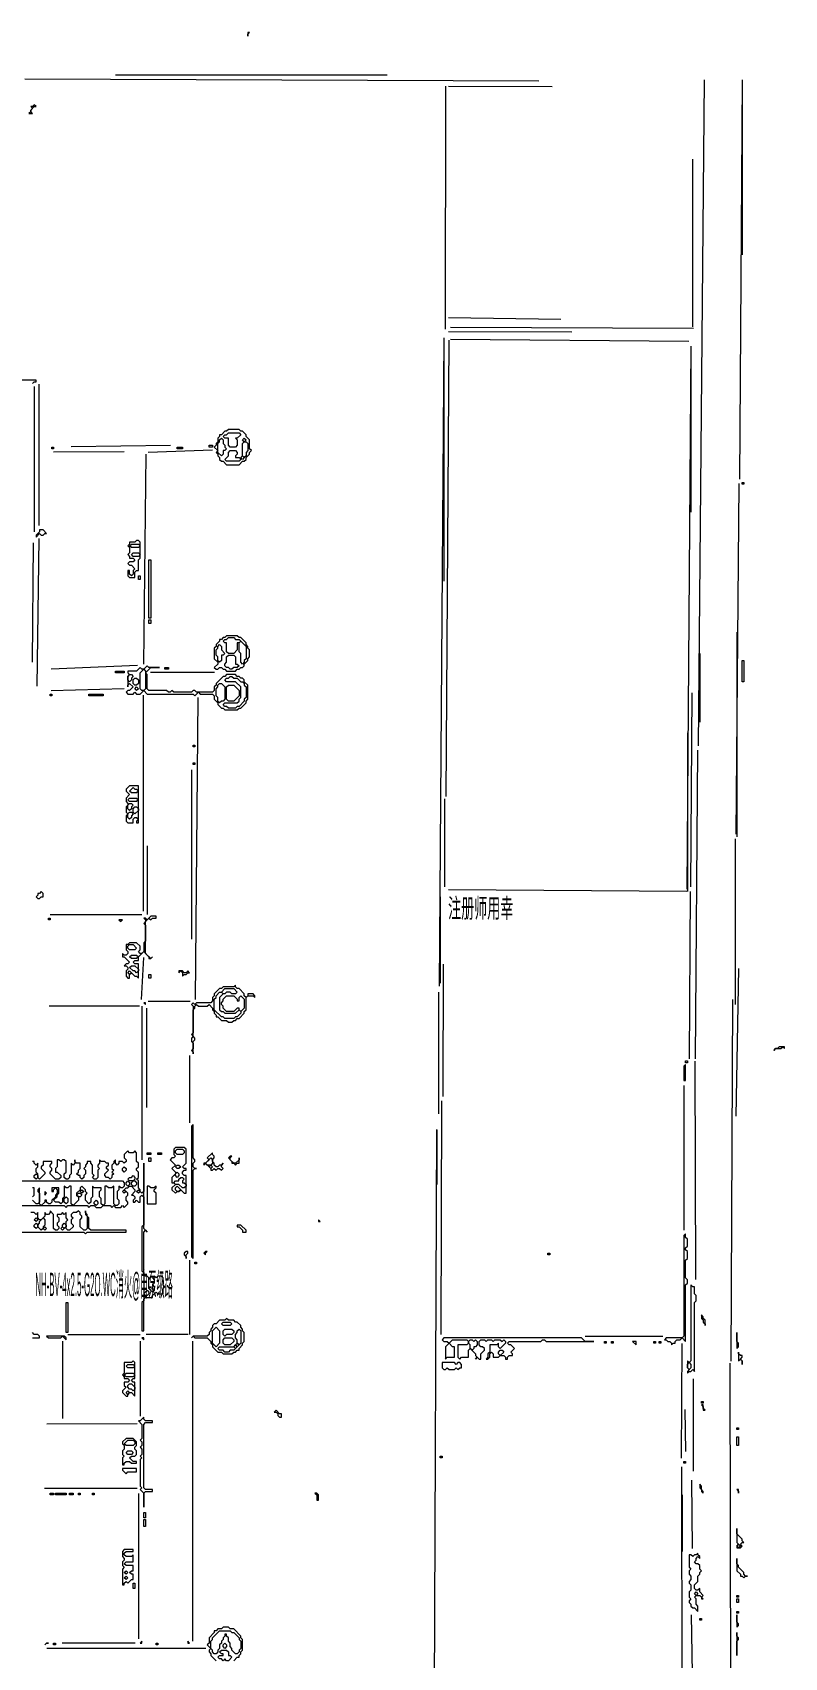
# Model space of a CAD drawing. Extents: x 10 to 1971, y 10 to 1392.
# Drawn here: x 1545 to 1971, y 471 to 1392 of the extents above; entities that cross this region are included whole.
import ezdxf

# ---------------------------------------------------------------- set-up
doc = ezdxf.new("R2010")
doc.units = 0
for name, color, linetype, lineweight in [('OCR_TEXT', 6, 'Continuous', 0), ('TEXT_FALLBACK_OUTLINE', 2, 'Continuous', 0), ('TRACE_CURVE', 6, 'Continuous', 0), ('TRACE_STRAIGHT', 5, 'Continuous', 0), ('TRACE_TEXT_SYMBOL', 6, 'Continuous', 0)]:
    doc.layers.add(name, color=color, linetype=linetype, lineweight=lineweight)
doc.styles.add('wqy-unicode', font='wqy-unicode.lff')

msp = doc.modelspace()

# ---------------------------------------------------------------- linework, layer by layer
at = {"layer": 'TEXT_FALLBACK_OUTLINE', "color": 2}
for points in [[(1604, 1104), (1603, 1103), (1600, 1103), (1600, 1102), (1599, 1101), (1600, 1100), (1600, 1097), (1599, 1096), (1600, 1095), (1600, 1094), (1602, 1094), (1603, 1093), (1602, 1092), (1600, 1092), (1599, 1091), (1600, 1090), (1601, 1090), (1603, 1088), (1602, 1087), (1602, 1085), (1601, 1084), (1600, 1085), (1600, 1087), (1599, 1087), (1599, 1084), (1600, 1083), (1603, 1083), (1603, 1086), (1604, 1087), (1605, 1087), (1605, 1093), (1606, 1094), (1606, 1103), (1605, 1104)], [(1600, 1101), (1601, 1102), (1605, 1102), (1606, 1101), (1605, 1100), (1601, 1100)], [(1601, 1096), (1602, 1097), (1605, 1097), (1606, 1096), (1605, 1095), (1602, 1095)], [(1611, 1093), (1612, 1093), (1612, 1060), (1611, 1060)], [(1605, 1084), (1606, 1084), (1606, 1082), (1605, 1082)], [(1600, 965), (1598, 963), (1598, 962), (1600, 960), (1598, 958), (1598, 956), (1599, 955), (1599, 954), (1598, 953), (1598, 950), (1599, 949), (1598, 948), (1598, 945), (1599, 944), (1602, 944), (1602, 946), (1603, 947), (1604, 947), (1605, 946), (1604, 945), (1604, 944), (1605, 944), (1605, 965)], [(1602, 964), (1603, 963), (1604, 963), (1605, 962), (1604, 961), (1601, 961), (1600, 962)], [(1599, 957), (1600, 958), (1604, 958), (1605, 957), (1604, 956), (1600, 956)], [(1599, 954), (1600, 955), (1601, 955), (1602, 954), (1601, 953), (1601, 952), (1600, 951), (1599, 952)], [(1599, 949), (1600, 950), (1601, 950), (1602, 949), (1601, 948), (1601, 947), (1600, 946), (1599, 947)], [(1602, 952), (1603, 953), (1604, 953), (1605, 952), (1605, 951), (1603, 949), (1602, 950)], [(1612, 891), (1610, 889), (1609, 890), (1608, 890), (1609, 889), (1609, 888), (1608, 887), (1609, 886), (1609, 877), (1608, 876), (1608, 871), (1607, 870), (1606, 870), (1605, 871), (1606, 872), (1606, 874), (1604, 876), (1600, 876), (1599, 875), (1598, 875), (1598, 872), (1599, 871), (1599, 870), (1598, 869), (1597, 869), (1596, 870), (1596, 868), (1597, 868), (1600, 865), (1599, 864), (1598, 864), (1597, 863), (1598, 863), (1599, 862), (1599, 861), (1598, 860), (1598, 857), (1599, 856), (1600, 856), (1600, 858), (1601, 859), (1603, 857), (1604, 857), (1605, 856), (1605, 864), (1603, 864), (1602, 865), (1603, 866), (1605, 866), (1605, 868), (1608, 871), (1611, 868), (1611, 867), (1612, 867), (1613, 868), (1612, 867), (1609, 870), (1609, 888), (1611, 890), (1612, 889), (1613, 890), (1615, 890), (1615, 891)], [(1599, 874), (1600, 875), (1602, 875), (1604, 873), (1603, 872), (1600, 872), (1599, 873)], [(1600, 868), (1601, 869), (1604, 869), (1605, 868), (1604, 867), (1601, 867)], [(1599, 859), (1600, 860), (1601, 859), (1600, 858)], [(1600, 862), (1601, 863), (1603, 863), (1605, 861), (1605, 860), (1604, 859), (1603, 860), (1602, 860)], [(1610, 757), (1612, 757), (1612, 756), (1610, 756)], [(1616, 757), (1618, 757), (1618, 756), (1616, 756)], [(1611, 754), (1612, 754), (1612, 752), (1611, 752)], [(1610, 738), (1610, 728), (1615, 728), (1615, 734), (1614, 735), (1614, 736), (1615, 737), (1615, 738), (1614, 737), (1612, 737), (1611, 738)], [(1552, 735), (1552, 733), (1553, 734)], [(1602, 639), (1601, 638), (1597, 638), (1597, 632), (1596, 631), (1597, 630), (1597, 629), (1599, 629), (1600, 628), (1599, 627), (1597, 627), (1597, 625), (1598, 624), (1596, 622), (1596, 621), (1598, 619), (1599, 619), (1599, 620), (1600, 621), (1601, 621), (1603, 619), (1603, 627), (1602, 627), (1601, 628), (1602, 629), (1603, 629), (1603, 638)], [(1598, 636), (1599, 637), (1602, 637), (1603, 636), (1602, 635), (1599, 635)], [(1777, 638), (1777, 635), (1778, 634), (1779, 634), (1780, 635), (1781, 634), (1784, 634), (1785, 635), (1786, 634), (1787, 635), (1788, 635), (1788, 637), (1787, 638), (1786, 638), (1785, 637), (1784, 638)], [(1597, 631), (1598, 632), (1602, 632), (1603, 631), (1602, 630), (1598, 630)], [(1598, 621), (1599, 622), (1600, 621), (1599, 620)], [(1599, 625), (1600, 626), (1601, 626), (1603, 624), (1603, 623), (1602, 622), (1601, 623), (1600, 623), (1599, 624)], [(1598, 595), (1596, 593), (1596, 592), (1597, 591), (1597, 589), (1596, 588), (1596, 586), (1597, 585), (1596, 584), (1596, 580), (1597, 580), (1597, 581), (1598, 582), (1600, 582), (1601, 581), (1604, 581), (1604, 582), (1602, 582), (1600, 584), (1601, 585), (1603, 585), (1604, 586), (1604, 588), (1603, 589), (1603, 590), (1604, 591), (1604, 593), (1602, 595)], [(1599, 594), (1602, 594), (1603, 593), (1603, 592), (1602, 591), (1598, 591), (1597, 592)], [(1598, 587), (1599, 588), (1601, 588), (1602, 587), (1601, 586), (1599, 586)], [(1596, 578), (1596, 577), (1598, 575), (1599, 576), (1604, 576), (1604, 578)], [(1597, 532), (1596, 531), (1596, 528), (1597, 527), (1597, 526), (1596, 525), (1596, 523), (1597, 522), (1596, 521), (1596, 512), (1597, 512), (1597, 513), (1598, 514), (1599, 513), (1601, 515), (1602, 515), (1602, 518), (1601, 518), (1600, 519), (1601, 520), (1602, 520), (1602, 523), (1598, 523), (1597, 524), (1598, 525), (1602, 525), (1602, 529), (1601, 528), (1598, 528), (1597, 529), (1597, 530), (1598, 531), (1602, 531), (1602, 532)], [(1597, 519), (1598, 520), (1599, 519), (1598, 518)], [(1597, 516), (1598, 517), (1599, 516), (1598, 515)], [(1602, 513), (1603, 513), (1603, 510), (1602, 510)]]:
    msp.add_lwpolyline(points, close=True, dxfattribs=at)
at = {"layer": 'TRACE_CURVE', "color": 6}
for points in [[(1545, 1193), (1546, 1194), (1547, 1194), (1547, 1195), (1484, 1195)], [(1620, 681), (1619, 682), (1619, 686), (1618, 687), (1616, 687), (1615, 686), (1614, 687), (1613, 686), (1614, 685), (1614, 683), (1613, 682), (1614, 681), (1614, 679), (1613, 678), (1611, 680), (1611, 686), (1610, 687), (1609, 687), (1608, 688), (1608, 712), (1609, 713), (1610, 712), (1608, 714), (1608, 751), (1608, 735), (1607, 734), (1606, 735), (1606, 736), (1605, 737), (1605, 741), (1604, 742), (1605, 743), (1605, 746), (1604, 747), (1604, 748), (1605, 749), (1605, 751), (1604, 752), (1604, 757), (1603, 758), (1602, 757), (1600, 757), (1599, 758), (1597, 756), (1597, 754), (1598, 753), (1598, 752), (1597, 751), (1596, 752), (1594, 752), (1594, 751), (1593, 750), (1592, 751), (1592, 753), (1591, 752), (1591, 751), (1590, 750), (1590, 748), (1591, 747), (1590, 746), (1591, 745), (1590, 744), (1590, 743), (1589, 742)], [(1561, 752), (1560, 753), (1559, 753), (1559, 749), (1558, 748), (1558, 746), (1559, 746), (1561, 744), (1561, 743), (1560, 742), (1558, 742), (1555, 745), (1555, 746), (1556, 747), (1556, 748), (1555, 749), (1555, 750), (1556, 751), (1556, 752), (1551, 752), (1551, 750), (1550, 749), (1550, 748), (1552, 746), (1552, 745), (1549, 742), (1548, 743), (1548, 745), (1547, 746), (1547, 748), (1548, 749), (1548, 751), (1547, 750), (1546, 751), (1546, 752), (1545, 752)], [(1589, 742), (1588, 743), (1587, 743), (1586, 744), (1586, 745), (1588, 747), (1587, 748), (1587, 749), (1588, 750), (1588, 751), (1587, 751), (1586, 752), (1584, 752), (1583, 753), (1583, 751), (1582, 750), (1582, 749), (1583, 748), (1582, 747), (1582, 743), (1581, 742), (1580, 742), (1579, 743), (1580, 744), (1579, 745), (1579, 750), (1578, 751), (1578, 752), (1576, 752), (1576, 751), (1575, 750), (1575, 749), (1574, 748), (1575, 747), (1575, 745), (1574, 744), (1574, 743), (1573, 742), (1572, 743), (1572, 744), (1571, 744), (1570, 745), (1571, 746), (1571, 747), (1572, 748), (1572, 751), (1570, 751), (1569, 752), (1569, 753), (1569, 751), (1568, 750), (1567, 751), (1567, 745), (1566, 744), (1566, 743), (1565, 742), (1564, 742), (1563, 743), (1563, 745), (1564, 746), (1564, 752), (1563, 753), (1562, 753), (1561, 752)], [(1457, 727), (1563, 727), (1564, 726), (1565, 727), (1576, 727), (1577, 726), (1578, 727), (1580, 727), (1581, 726), (1584, 726), (1585, 727), (1589, 727), (1590, 726), (1591, 727), (1592, 726), (1595, 726), (1596, 727), (1597, 726), (1599, 728), (1599, 729), (1598, 730), (1598, 732), (1599, 733), (1599, 734), (1597, 736), (1598, 737), (1599, 737), (1600, 738), (1601, 738), (1603, 736), (1603, 735), (1601, 733), (1602, 733), (1603, 732), (1603, 731), (1602, 730), (1602, 729), (1603, 729), (1604, 730), (1605, 729), (1606, 729), (1606, 732), (1607, 733), (1608, 732), (1608, 716), (1607, 715), (1607, 690), (1608, 689), (1608, 673), (1607, 672), (1607, 656), (1608, 656), (1608, 674), (1609, 675), (1613, 675), (1613, 676), (1615, 678), (1616, 677), (1619, 677), (1619, 680), (1620, 681)], [(1525, 741), (1596, 741), (1597, 740), (1597, 738), (1596, 737), (1595, 737), (1594, 738), (1594, 736), (1593, 735), (1593, 731), (1594, 730), (1594, 728), (1593, 727), (1592, 727), (1591, 728), (1591, 738), (1590, 737), (1588, 737), (1587, 738), (1586, 738), (1586, 728), (1585, 727), (1584, 728), (1584, 731), (1583, 732), (1583, 735), (1584, 736)], [(1545, 732), (1546, 733), (1546, 737), (1545, 737)], [(1584, 736), (1584, 737), (1580, 737), (1579, 738), (1579, 732), (1578, 731), (1578, 729), (1577, 728), (1575, 730), (1575, 733), (1576, 734), (1575, 735), (1575, 736), (1573, 738), (1572, 737), (1572, 736), (1570, 734), (1570, 733), (1571, 732), (1571, 730), (1568, 727), (1567, 728), (1567, 738), (1566, 738), (1565, 737), (1564, 737), (1563, 738), (1563, 732), (1562, 731), (1562, 729), (1561, 728), (1560, 729), (1558, 729), (1557, 730), (1559, 732), (1559, 733), (1560, 734), (1560, 737), (1556, 737), (1556, 735), (1557, 735), (1557, 736), (1558, 737), (1559, 736), (1559, 734), (1558, 733), (1558, 732), (1556, 730), (1556, 729), (1555, 728), (1554, 728), (1553, 729), (1553, 730), (1552, 730), (1552, 729), (1550, 727), (1549, 728), (1549, 737), (1548, 736), (1548, 735), (1549, 734), (1549, 729), (1548, 728), (1547, 728)], [(1547, 728), (1545, 730)], [(1519, 712), (1574, 712), (1575, 711), (1576, 712), (1598, 712), (1598, 713), (1578, 713), (1577, 714), (1577, 720), (1576, 721), (1576, 722), (1575, 723), (1575, 724)], [(1575, 724), (1575, 722), (1576, 721), (1576, 714), (1575, 713), (1574, 713), (1572, 715), (1572, 719), (1573, 720), (1573, 721), (1572, 722), (1572, 723), (1571, 724), (1570, 723), (1568, 723), (1567, 722), (1567, 721), (1568, 720), (1567, 719), (1567, 717), (1568, 716), (1568, 715), (1566, 713), (1565, 713), (1564, 714), (1564, 718), (1565, 719), (1564, 720), (1564, 723), (1563, 722), (1562, 723), (1561, 722), (1559, 722), (1559, 721), (1560, 720), (1560, 718), (1559, 717), (1559, 716), (1560, 715), (1560, 714), (1559, 713), (1558, 713), (1557, 714), (1557, 722), (1555, 724), (1555, 723), (1554, 722), (1553, 722), (1552, 723), (1552, 721), (1550, 719), (1549, 719), (1548, 720), (1548, 723), (1547, 722), (1546, 723), (1544, 723)], [(1545, 652), (1549, 652), (1549, 653), (1548, 654), (1546, 654), (1545, 655)]]:
    msp.add_lwpolyline(points, dxfattribs=at)
for points in [[(1636, 773), (1635, 772), (1635, 698), (1636, 697), (1636, 747), (1637, 748), (1638, 748), (1637, 748), (1636, 749), (1636, 751), (1637, 752), (1637, 753), (1636, 754)], [(1596, 748), (1597, 749), (1598, 748), (1598, 747), (1597, 746), (1596, 747)], [(1546, 744), (1547, 745), (1548, 744), (1548, 743), (1547, 742), (1546, 743)], [(1598, 740), (1599, 741), (1600, 740), (1600, 739), (1599, 738), (1598, 739)], [(1601, 743), (1602, 744), (1603, 743), (1603, 742), (1602, 741), (1600, 741), (1599, 742), (1600, 743)], [(1601, 740), (1602, 741), (1603, 741), (1604, 740), (1604, 739), (1603, 738), (1602, 738), (1601, 739)], [(1563, 731), (1564, 732), (1565, 731), (1565, 729), (1564, 728), (1563, 729)], [(1570, 733), (1571, 734), (1572, 734), (1573, 733), (1572, 732), (1571, 732)], [(1572, 735), (1573, 736), (1574, 735), (1573, 734)], [(1580, 729), (1581, 730), (1582, 729), (1582, 728), (1581, 727), (1580, 728)], [(1596, 735), (1597, 736), (1598, 735), (1597, 734)], [(1604, 735), (1605, 736), (1606, 735), (1605, 734)], [(1546, 719), (1547, 720), (1548, 719), (1547, 718)], [(1551, 720), (1552, 719), (1552, 716), (1551, 715), (1551, 714), (1550, 713), (1548, 715), (1548, 716), (1549, 717), (1549, 718)], [(1546, 716), (1547, 717), (1548, 716), (1548, 715), (1547, 714), (1546, 715)], [(1551, 714), (1552, 715), (1553, 714), (1552, 713)], [(1561, 714), (1562, 715), (1563, 714), (1562, 713)], [(1562, 716), (1563, 717), (1564, 716), (1564, 715), (1563, 714), (1562, 715)], [(1915, 711), (1914, 710), (1914, 653), (1913, 652), (1904, 652), (1903, 651), (1904, 651), (1905, 650), (1906, 650), (1907, 649), (1907, 648), (1908, 649), (1909, 649), (1909, 650), (1910, 651), (1912, 651), (1913, 652), (1915, 650), (1915, 682), (1916, 683), (1916, 685), (1915, 686), (1915, 696), (1916, 697), (1916, 701), (1915, 702), (1915, 703), (1916, 704), (1916, 708), (1915, 709)], [(1610, 679), (1611, 678), (1611, 677), (1610, 676), (1609, 676), (1608, 677)]]:
    msp.add_lwpolyline(points, close=True, dxfattribs=at)
at = {"layer": 'TRACE_STRAIGHT', "color": 5}
for p, q in [((1540.62, 1365.67), (1831.88, 1364.56)), ((1592, 1368), (1746, 1368)), ((1922.2, 987.63), (1925.63, 1365.16)), ((1945.71, 1138.87), (1947.23, 1365.12)), ((1947, 1365), (1947, 1266)), ((1778.9, 1223.87), (1779.14, 1361.63)), ((1780.62, 1361.62), (1839.37, 1361.35)), ((1919.04, 1225.13), (1919.04, 1320.13)), ((1780.63, 1230.45), (1844.4, 1229.5)), ((1775.61, 851.37), (1778.26, 1218.88)), ((1778, 1218), (1778, 1081)), ((1779.28, 958.87), (1781.01, 1217.62)), ((1780.62, 1222.52), (1850.62, 1222.39)), ((1781.87, 1224.91), (1919.38, 1224.34)), ((1781.87, 1218.19), (1916.88, 1216.99)), ((1915.8, 906.37), (1918.18, 1214.13)), ((1918, 1202), (1918, 1120)), ((1546.09, 1108.88), (1546.1, 1191.38)), ((1548.6, 1192.63), (1548.61, 1112.62)), ((1556.87, 1154.34), (1596.88, 1154.54)), ((1566.86, 1157.33), (1623.14, 1158.07)), ((1608, 1033.88), (1609.43, 1152.88)), ((1610.61, 1154.18), (1646.91, 1155.36)), ((1943.66, 937.62), (1945.34, 1136.38)), ((1545.05, 1035.13), (1545.54, 1102.63)), ((1547.66, 1021.38), (1548.85, 1105.13)), ((1944, 1052), (1944, 936)), ((1555.63, 1031.34), (1604.45, 1033.32)), ((1923, 1040), (1923, 1001)), ((1611.87, 1029.43), (1648.13, 1029.33)), ((1555.62, 1018.91), (1596.88, 1020.05)), ((1607.8, 893.87), (1607.95, 1016.38)), ((1637.38, 843.87), (1638.79, 1015.12)), ((1917.93, 907.63), (1918.62, 1017.63)), ((1916, 995), (1916, 905)), ((1920.54, 810.15), (1921.91, 985.14)), ((1635, 974), (1635, 878)), ((1778.57, 907.62), (1778.68, 957.63)), ((1610, 931), (1610, 892)), ((1943, 935), (1943, 841)), ((1780.62, 906.16), (1915.63, 905.31)), ((1917.14, 810.12), (1917.71, 905.13)), ((1776, 902), (1776, 853)), ((1555, 892), (1607, 892)), ((1606.8, 843.88), (1608.06, 867.69)), ((1777.57, 788.87), (1777.87, 863.88)), ((1943.65, 777.64), (1945.19, 861.41)), ((1775, 848), (1775, 779)), ((1554.37, 840.25), (1605.63, 840.32)), ((1607, 840), (1607, 753)), ((1609.7, 782.62), (1609.71, 838.88)), ((1610.62, 842.93), (1634.38, 842.94)), ((1940.86, 638.87), (1941.65, 843.88)), ((1634, 812), (1634, 774)), ((1920.27, 808.87), (1920.51, 685.12)), ((1914, 795), (1914, 713)), ((1776.61, 653.87), (1776.89, 786.38)), ((1772.5, 407.85), (1774.03, 770.13)), ((1774, 770), (1774, 739)), ((1634, 696), (1634, 654)), ((1609.38, 654.12), (1633.12, 654.12)), ((1562.05, 650.12), (1562.07, 606.37)), ((1565, 654), (1606, 654)), ((1606.2, 607.62), (1606.2, 650.12)), ((1635.88, 480.12), (1635.92, 650.12)), ((1858, 653), (1902, 653)), ((1912.72, 583.87), (1913.04, 648.88)), ((1940.12, 637.63), (1940.33, 452.62)), ((1919.47, 576.37), (1919.5, 628.87)), ((1914.46, 611.38), (1915.02, 587.61)), ((1553.12, 603.37), (1604.38, 603.4)), ((1912.6, 578.88), (1913.08, 401.37)), ((1918.35, 571.39), (1918.78, 532.63)), ((1551.87, 566.86), (1604.38, 566.83)), ((1605.2, 481.37), (1605.25, 563.88)), ((1913, 563), (1913, 531)), ((1918.22, 495.11), (1918.88, 447.58)), ((1561.87, 479.21), (1603.13, 479.15)), ((1553.12, 476.15), (1643.12, 476.11))]:
    msp.add_line(p, q, dxfattribs=at)
at = {"layer": 'TRACE_TEXT_SYMBOL', "color": 6}
for points in [[(1667, 1392), (1667, 1390), (1667, 1391), (1668, 1392)], [(1546, 1351), (1545, 1350), (1544, 1350), (1545, 1349), (1544, 1348), (1544, 1347), (1543, 1346), (1545, 1346), (1544, 1347), (1544, 1348), (1546, 1350), (1547, 1350)], [(1656, 1167), (1655, 1166), (1654, 1166), (1652, 1164), (1651, 1164), (1651, 1163), (1650, 1162), (1650, 1160), (1649, 1159), (1649, 1158), (1648, 1157), (1650, 1155), (1649, 1154), (1650, 1153), (1650, 1152), (1651, 1151), (1651, 1150), (1652, 1149), (1653, 1149), (1655, 1147), (1662, 1147), (1664, 1149), (1665, 1149), (1666, 1150), (1666, 1151), (1668, 1153), (1668, 1154), (1669, 1155), (1668, 1156), (1668, 1161), (1666, 1163), (1666, 1164), (1664, 1166), (1663, 1166), (1662, 1167)], [(1651, 1161), (1652, 1162), (1653, 1161), (1653, 1159), (1654, 1158), (1654, 1157), (1655, 1156), (1654, 1155), (1653, 1155), (1653, 1153), (1652, 1152), (1650, 1154), (1650, 1159), (1651, 1160)], [(1655, 1164), (1656, 1165), (1662, 1165), (1663, 1164), (1661, 1162), (1660, 1162), (1661, 1161), (1661, 1158), (1660, 1157), (1657, 1157), (1656, 1158), (1656, 1162), (1654, 1162), (1653, 1163), (1654, 1164)], [(1664, 1161), (1665, 1162), (1666, 1161), (1665, 1160)], [(1556, 1157), (1557, 1157), (1557, 1156), (1556, 1156)], [(1627, 1157), (1630, 1157), (1630, 1156), (1627, 1156)], [(1645, 1158), (1647, 1158), (1647, 1157), (1645, 1157)], [(1656, 1154), (1657, 1155), (1660, 1155), (1661, 1154), (1661, 1153), (1660, 1152), (1660, 1151), (1662, 1151), (1663, 1150), (1662, 1149), (1655, 1149), (1654, 1150), (1656, 1152)], [(1663, 1151), (1664, 1152), (1665, 1151), (1664, 1150)], [(1664, 1159), (1665, 1160), (1666, 1160), (1667, 1159), (1667, 1155), (1666, 1154), (1666, 1152), (1665, 1151), (1664, 1152)], [(1947, 1137), (1948, 1137), (1948, 1136), (1947, 1136)], [(1549, 1110), (1549, 1109), (1547, 1107), (1547, 1106), (1549, 1108), (1550, 1107), (1551, 1107), (1552, 1108), (1553, 1108), (1551, 1110)], [(1611, 1059), (1612, 1059), (1612, 1057), (1611, 1057)], [(1655, 1050), (1654, 1049), (1653, 1049), (1652, 1048), (1651, 1048), (1651, 1047), (1649, 1045), (1649, 1044), (1648, 1043), (1648, 1037), (1650, 1035), (1650, 1034), (1648, 1032), (1649, 1031), (1650, 1031), (1651, 1032), (1652, 1032), (1653, 1031), (1654, 1031), (1655, 1030), (1660, 1030), (1661, 1031), (1662, 1031), (1663, 1032), (1664, 1032), (1665, 1033), (1665, 1034), (1667, 1036), (1667, 1037), (1668, 1038), (1668, 1042), (1667, 1043), (1667, 1044), (1666, 1045), (1666, 1046), (1663, 1049), (1662, 1049), (1661, 1050)], [(1650, 1044), (1651, 1045), (1652, 1044), (1652, 1042), (1654, 1040), (1653, 1039), (1652, 1039), (1652, 1036), (1651, 1035), (1650, 1036), (1650, 1038), (1649, 1039), (1649, 1042), (1650, 1043)], [(1655, 1048), (1656, 1049), (1659, 1049), (1660, 1048), (1662, 1048), (1663, 1047), (1662, 1046), (1661, 1046), (1661, 1042), (1659, 1040), (1656, 1040), (1655, 1041), (1655, 1046), (1654, 1046), (1653, 1047), (1654, 1048)], [(1662, 1046), (1663, 1047), (1666, 1044), (1666, 1037), (1665, 1036), (1665, 1035), (1664, 1034), (1663, 1035), (1663, 1040), (1662, 1041)], [(1620, 1032), (1622, 1032), (1622, 1031), (1620, 1031)], [(1655, 1038), (1656, 1039), (1659, 1039), (1660, 1038), (1660, 1034), (1661, 1034), (1662, 1033), (1661, 1032), (1659, 1032), (1658, 1031), (1657, 1031), (1656, 1032), (1655, 1032), (1654, 1033), (1654, 1034), (1655, 1035)], [(1947, 1036), (1948, 1036), (1948, 1024), (1947, 1024)], [(1592, 1030), (1597, 1030), (1597, 1029), (1592, 1029)], [(1599, 1027), (1600, 1028), (1601, 1028), (1602, 1027), (1601, 1026), (1601, 1025), (1600, 1024), (1599, 1025)], [(1602, 1025), (1603, 1026), (1604, 1026), (1605, 1025), (1605, 1023), (1604, 1022), (1603, 1022), (1602, 1023)], [(1608, 1031), (1609, 1030), (1609, 1020), (1608, 1019), (1607, 1019), (1606, 1020), (1606, 1029)], [(1650, 1022), (1651, 1023), (1652, 1023), (1654, 1021), (1654, 1014), (1653, 1013), (1652, 1013), (1651, 1012), (1650, 1013), (1650, 1015), (1649, 1016), (1649, 1020), (1650, 1021)], [(1656, 1026), (1657, 1027), (1658, 1027), (1659, 1026), (1661, 1026), (1663, 1024), (1664, 1024), (1665, 1023), (1665, 1022), (1666, 1021), (1666, 1015), (1665, 1014), (1665, 1013), (1662, 1010), (1661, 1010), (1660, 1009), (1656, 1009), (1655, 1010), (1654, 1010), (1653, 1011), (1654, 1012), (1661, 1012), (1662, 1013), (1662, 1014), (1663, 1015), (1663, 1021), (1660, 1024), (1655, 1024), (1654, 1025), (1655, 1026)], [(1555, 1017), (1556, 1017), (1556, 1016), (1555, 1016)], [(1577, 1017), (1585, 1017), (1585, 1016), (1577, 1016)], [(1603, 1020), (1604, 1021), (1605, 1020), (1604, 1019)], [(1655, 1021), (1656, 1022), (1659, 1022), (1662, 1019), (1662, 1016), (1659, 1013), (1656, 1013), (1655, 1014)], [(1636, 988), (1637, 988), (1637, 987), (1636, 987)], [(1636, 978), (1637, 978), (1637, 977), (1636, 977)], [(1550, 905), (1549, 904), (1548, 904), (1548, 903), (1547, 902), (1548, 901), (1549, 901), (1550, 902), (1551, 902), (1551, 904)], [(1554, 890), (1555, 890), (1555, 889), (1554, 889)], [(1594, 889), (1595, 888), (1596, 889)], [(1611, 858), (1612, 858), (1612, 856), (1611, 856)], [(1628, 860), (1628, 859), (1629, 860), (1630, 859), (1630, 857), (1631, 858), (1632, 858), (1633, 859), (1634, 859), (1633, 860), (1632, 859), (1631, 859), (1630, 860)], [(1651, 848), (1652, 848), (1653, 847), (1651, 845), (1651, 838), (1652, 837), (1653, 837), (1654, 836), (1660, 836), (1662, 838), (1663, 837), (1663, 836), (1661, 834), (1660, 834), (1659, 833), (1654, 833), (1653, 834), (1652, 834), (1648, 838), (1648, 844), (1649, 845), (1649, 846)], [(1654, 850), (1659, 850), (1661, 848), (1660, 847), (1658, 847), (1657, 848), (1655, 848), (1654, 847), (1653, 847), (1652, 848)], [(1608, 842), (1609, 841), (1609, 842)], [(1655, 846), (1659, 846), (1661, 844), (1661, 843), (1662, 843), (1662, 845), (1663, 846), (1665, 844), (1665, 839), (1663, 837), (1662, 838), (1662, 839), (1661, 839), (1659, 837), (1655, 837), (1653, 839), (1653, 840), (1652, 841), (1652, 842), (1653, 843), (1653, 844)], [(1968, 817), (1967, 816), (1966, 816), (1965, 815), (1966, 816), (1969, 816), (1970, 817), (1971, 816), (1971, 817)], [(1915, 807), (1914, 806), (1914, 798), (1915, 798)], [(1915, 809), (1916, 809), (1916, 808), (1915, 808)], [(1626, 760), (1625, 759), (1625, 756), (1626, 755), (1625, 754), (1624, 754), (1623, 753), (1626, 750), (1624, 748), (1626, 746), (1626, 745), (1624, 743), (1624, 740), (1625, 740), (1626, 739), (1624, 737), (1624, 736), (1626, 734), (1627, 735), (1628, 735), (1629, 736), (1631, 734), (1632, 734), (1632, 744), (1631, 744), (1630, 745), (1630, 746), (1631, 747), (1632, 747), (1632, 748), (1631, 748), (1630, 749), (1632, 751), (1632, 759), (1631, 760)], [(1626, 758), (1627, 759), (1630, 759), (1631, 758), (1631, 757), (1630, 756), (1627, 756), (1626, 757)], [(1647, 757), (1644, 754), (1645, 753), (1643, 751), (1642, 751), (1642, 750), (1643, 751), (1646, 748), (1646, 747), (1647, 747), (1648, 748), (1649, 747), (1650, 748), (1651, 748), (1652, 747), (1653, 748), (1652, 749), (1652, 750), (1653, 751), (1652, 750), (1651, 750), (1650, 749), (1649, 749), (1648, 750), (1648, 751), (1647, 752), (1647, 753), (1648, 754), (1648, 755), (1647, 756)], [(1626, 749), (1627, 750), (1628, 750), (1629, 749), (1628, 748), (1627, 748)], [(1646, 754), (1647, 753), (1647, 751), (1646, 750), (1644, 750), (1643, 751)], [(1645, 749), (1646, 750), (1647, 749), (1646, 748)], [(1657, 755), (1656, 754), (1658, 752), (1658, 751), (1659, 751), (1660, 750), (1661, 751), (1662, 751), (1662, 754), (1662, 753), (1660, 751), (1659, 751), (1657, 753), (1657, 754), (1658, 755)], [(1628, 742), (1629, 743), (1630, 743), (1631, 742), (1630, 741), (1630, 740), (1631, 740), (1632, 739), (1632, 738), (1631, 737), (1630, 737), (1628, 739), (1626, 739), (1625, 740), (1626, 741), (1628, 741)], [(1626, 745), (1627, 746), (1628, 745), (1628, 744), (1627, 743), (1626, 744)], [(1626, 737), (1627, 738), (1629, 736), (1628, 735), (1627, 735), (1626, 736)], [(1707, 719), (1707, 718), (1708, 718)], [(1661, 716), (1661, 715), (1662, 715), (1664, 713), (1664, 712), (1666, 712), (1666, 713), (1663, 716)], [(1632, 701), (1631, 700), (1631, 699), (1632, 698), (1632, 697), (1632, 699), (1633, 700), (1633, 701)], [(1643, 701), (1642, 700), (1643, 699), (1643, 700), (1644, 701)], [(1637, 695), (1638, 695), (1638, 694), (1637, 694)], [(1837, 700), (1838, 700), (1838, 699), (1837, 699)], [(1918, 682), (1918, 639), (1917, 638), (1916, 639), (1916, 635), (1917, 634), (1916, 633), (1916, 632), (1917, 633), (1918, 633), (1919, 634), (1920, 633), (1920, 672), (1921, 673), (1921, 676), (1920, 677), (1920, 681), (1919, 681)], [(1564, 672), (1565, 672), (1565, 655), (1564, 655)], [(1924, 665), (1924, 663), (1925, 662), (1925, 661), (1926, 660), (1926, 659), (1926, 662), (1925, 663), (1925, 664)], [(1655, 663), (1654, 662), (1651, 662), (1649, 660), (1648, 660), (1647, 659), (1647, 658), (1646, 657), (1646, 656), (1645, 655), (1645, 654), (1644, 653), (1636, 653), (1635, 652), (1636, 653), (1637, 652), (1644, 652), (1646, 650), (1646, 649), (1647, 648), (1647, 647), (1650, 644), (1652, 644), (1653, 643), (1658, 643), (1659, 644), (1660, 644), (1661, 645), (1662, 645), (1662, 646), (1664, 648), (1664, 649), (1665, 650), (1665, 655), (1664, 656), (1664, 657), (1663, 658), (1663, 659), (1661, 661), (1660, 661), (1659, 662), (1656, 662)], [(1649, 658), (1651, 656), (1651, 649), (1649, 647), (1647, 649), (1647, 656)], [(1652, 660), (1653, 661), (1657, 661), (1658, 660), (1657, 659), (1653, 659)], [(1653, 656), (1654, 657), (1658, 657), (1659, 656), (1659, 655), (1658, 654), (1655, 654), (1654, 653), (1653, 654)], [(1661, 656), (1662, 657), (1663, 656), (1663, 649), (1662, 648), (1661, 649), (1661, 651), (1660, 652), (1660, 654), (1661, 655)], [(1944, 655), (1944, 646), (1945, 647), (1945, 649), (1944, 650)], [(1553, 653), (1554, 652), (1561, 652), (1562, 653), (1564, 651), (1564, 652), (1563, 653)], [(1607, 652), (1608, 651), (1608, 652)], [(1650, 646), (1651, 647), (1659, 647), (1660, 646), (1659, 645), (1657, 645), (1656, 644), (1654, 644), (1653, 645), (1651, 645)], [(1653, 651), (1654, 652), (1658, 652), (1659, 651), (1659, 650), (1657, 648), (1654, 648), (1653, 649)], [(1659, 647), (1660, 648), (1661, 647), (1660, 646)], [(1660, 648), (1661, 649), (1662, 648), (1661, 647)], [(1792, 650), (1793, 651), (1794, 651), (1795, 650), (1796, 651), (1797, 650), (1797, 648), (1796, 647), (1795, 647), (1795, 646), (1794, 645), (1793, 646), (1793, 648), (1792, 649)], [(1809, 644), (1810, 645), (1811, 645), (1812, 644), (1810, 642), (1809, 643)], [(1869, 650), (1870, 650), (1870, 649), (1869, 649)], [(1873, 650), (1874, 650), (1874, 649), (1873, 649)], [(1885, 650), (1887, 648), (1887, 650)], [(1897, 650), (1898, 650), (1898, 649), (1897, 649)], [(1900, 650), (1901, 650), (1901, 649), (1900, 649)], [(1916, 637), (1917, 638), (1918, 637), (1918, 635), (1917, 634), (1916, 635)], [(1945, 644), (1945, 639), (1946, 640), (1947, 639), (1947, 637), (1947, 639), (1946, 640), (1947, 641), (1947, 642), (1946, 642), (1945, 643)], [(1683, 611), (1682, 610), (1683, 610), (1684, 609), (1684, 608), (1685, 607), (1686, 607), (1686, 609), (1685, 609)], [(1924, 616), (1925, 616), (1925, 615), (1924, 615)], [(1924, 614), (1925, 613), (1925, 611), (1926, 611), (1925, 612), (1925, 614)], [(1608, 607), (1606, 605), (1605, 605), (1607, 603), (1607, 595), (1606, 594), (1607, 593), (1607, 591), (1606, 590), (1607, 589), (1607, 586), (1606, 585), (1607, 584), (1606, 583), (1606, 568), (1607, 567), (1606, 566), (1608, 564), (1608, 556), (1608, 564), (1609, 565), (1613, 565), (1613, 566), (1609, 566), (1608, 567), (1608, 603), (1609, 604), (1613, 604), (1613, 605), (1609, 605), (1608, 606)], [(1944, 601), (1945, 601), (1945, 600), (1944, 600)], [(1944, 596), (1945, 596), (1945, 591), (1944, 591)], [(1776, 585), (1777, 585), (1777, 584), (1776, 584)], [(1914, 582), (1915, 582), (1915, 581), (1914, 581)], [(1555, 564), (1557, 564), (1557, 563), (1555, 563)], [(1558, 564), (1564, 564), (1564, 563), (1558, 563)], [(1566, 564), (1568, 564), (1568, 563), (1566, 563)], [(1571, 564), (1572, 564), (1572, 563), (1571, 563)], [(1579, 564), (1580, 564), (1580, 563), (1579, 563)], [(1705, 564), (1706, 563), (1706, 560), (1707, 560), (1707, 563), (1706, 564)], [(1923, 569), (1923, 567), (1924, 566), (1924, 565), (1925, 564), (1925, 565), (1924, 566), (1924, 568)], [(1944, 566), (1945, 565), (1945, 564), (1945, 566)], [(1608, 553), (1609, 553), (1609, 550), (1608, 550)], [(1608, 549), (1609, 549), (1609, 545), (1608, 545)], [(1944, 544), (1944, 536), (1945, 535), (1944, 534), (1944, 533), (1946, 533), (1947, 534), (1946, 535), (1947, 536), (1948, 536), (1947, 537), (1947, 538), (1944, 541)], [(1944, 534), (1945, 535), (1946, 534), (1945, 533)], [(1922, 530), (1921, 529), (1920, 529), (1919, 528), (1918, 529), (1917, 529), (1917, 522), (1918, 521), (1917, 520), (1917, 518), (1918, 517), (1918, 515), (1917, 514), (1917, 513), (1918, 512), (1918, 509), (1917, 508), (1917, 505), (1918, 504), (1917, 503), (1917, 502), (1918, 501), (1918, 500), (1919, 499), (1920, 499), (1922, 497), (1922, 500), (1921, 501), (1921, 504), (1920, 505), (1921, 506), (1923, 506), (1924, 505), (1924, 504), (1925, 504), (1924, 505), (1925, 506), (1923, 508), (1923, 510), (1922, 509), (1921, 509), (1920, 510), (1920, 512), (1922, 514), (1922, 517), (1923, 518), (1923, 519), (1924, 520), (1923, 521), (1923, 523), (1922, 524), (1921, 524), (1920, 525), (1921, 526), (1921, 527), (1922, 528), (1923, 527), (1923, 528), (1922, 529)], [(1944, 527), (1944, 520), (1946, 518), (1946, 517), (1947, 517), (1948, 516), (1949, 517), (1950, 517), (1949, 517), (1948, 518), (1948, 519), (1945, 522), (1945, 523), (1944, 524)], [(1920, 507), (1921, 508), (1922, 507), (1921, 506)], [(1944, 506), (1945, 506), (1945, 505), (1944, 505)], [(1944, 504), (1945, 504), (1945, 502), (1944, 502)], [(1923, 493), (1924, 493), (1924, 492), (1923, 492)], [(1944, 497), (1945, 497), (1945, 496), (1944, 496)], [(1944, 495), (1944, 488), (1945, 489), (1945, 490), (1944, 491)], [(1607, 480), (1606, 479), (1607, 479)], [(1633, 480), (1633, 479), (1634, 479)], [(1651, 486), (1657, 486), (1658, 485), (1659, 485), (1662, 482), (1662, 481), (1663, 480), (1663, 476), (1662, 475), (1662, 474), (1661, 473), (1660, 473), (1658, 475), (1658, 476), (1657, 477), (1657, 479), (1656, 480), (1656, 482), (1655, 483), (1655, 484), (1654, 484), (1654, 483), (1653, 482), (1653, 481), (1652, 480), (1652, 479), (1651, 478), (1651, 476), (1650, 475), (1650, 474), (1649, 473), (1648, 473), (1647, 474), (1647, 475), (1646, 476), (1646, 480), (1647, 481), (1647, 482)], [(1944, 485), (1944, 472), (1944, 480), (1945, 481), (1945, 482), (1944, 483)], [(1553, 479), (1552, 478), (1553, 479), (1554, 479)], [(1557, 479), (1558, 479), (1558, 478), (1557, 478)], [(1615, 479), (1616, 479), (1616, 478), (1615, 478)], [(1651, 474), (1652, 475), (1655, 475), (1656, 474), (1656, 472), (1657, 472), (1658, 471), (1656, 469), (1655, 469), (1654, 470), (1653, 469), (1652, 470), (1651, 470), (1650, 471), (1651, 472), (1653, 472), (1653, 473), (1652, 473)], [(1653, 478), (1654, 479), (1655, 478), (1655, 477), (1654, 476), (1653, 477)]]:
    msp.add_lwpolyline(points, close=True, dxfattribs=at)
for points in [[(1610, 1033), (1608, 1031), (1607, 1031), (1606, 1032), (1604, 1030), (1599, 1030), (1599, 1029), (1600, 1028), (1599, 1027), (1599, 1021), (1599, 1022), (1600, 1023), (1602, 1021), (1600, 1019), (1599, 1019), (1598, 1018), (1599, 1017), (1602, 1017), (1603, 1018), (1604, 1017), (1606, 1017), (1608, 1019), (1610, 1017), (1636, 1017), (1637, 1016), (1639, 1018), (1640, 1017), (1647, 1017), (1648, 1016), (1648, 1014), (1650, 1012), (1650, 1011), (1652, 1009), (1653, 1009), (1654, 1008), (1661, 1008), (1662, 1009), (1663, 1009), (1666, 1012), (1666, 1013), (1667, 1014), (1667, 1022), (1665, 1024), (1665, 1025), (1664, 1026), (1663, 1026), (1662, 1027), (1661, 1027), (1660, 1028), (1655, 1028), (1654, 1027), (1653, 1027), (1649, 1023), (1649, 1022), (1648, 1021), (1648, 1019), (1647, 1018), (1638, 1018), (1637, 1019), (1636, 1019), (1635, 1018), (1625, 1018), (1624, 1019), (1623, 1018)], [(1623, 1018), (1622, 1018), (1621, 1019), (1611, 1019), (1610, 1020), (1610, 1028), (1609, 1029), (1612, 1032), (1617, 1032), (1611, 1032), (1610, 1033)], [(1660, 852), (1659, 851), (1653, 851), (1652, 850), (1651, 850), (1648, 847), (1648, 846), (1647, 845), (1647, 843), (1646, 842), (1638, 842), (1637, 841), (1636, 842), (1635, 841), (1636, 840), (1636, 825), (1635, 824), (1636, 823), (1635, 822), (1635, 820), (1636, 819), (1636, 816), (1635, 815), (1636, 814), (1636, 813), (1636, 820), (1637, 821), (1637, 822), (1636, 823), (1636, 838), (1637, 839), (1637, 840), (1638, 841), (1639, 840), (1644, 840), (1645, 841), (1647, 839), (1647, 838), (1648, 837), (1648, 836), (1649, 835), (1649, 834), (1650, 834), (1652, 832), (1655, 832), (1656, 831), (1658, 831), (1659, 832), (1660, 832), (1661, 833), (1662, 833), (1665, 836), (1665, 837), (1666, 838), (1666, 845), (1667, 846), (1670, 846), (1671, 845), (1671, 846), (1670, 847), (1667, 847), (1667, 846), (1666, 845), (1665, 846)], [(1665, 846), (1665, 847), (1662, 850), (1661, 850), (1660, 851), (1660, 852)], [(1778, 652), (1777, 651), (1778, 650), (1780, 650), (1781, 649), (1779, 647), (1779, 640), (1780, 641), (1784, 641), (1784, 647), (1783, 647), (1781, 649), (1783, 651), (1791, 651), (1792, 650), (1792, 649), (1791, 648), (1786, 648), (1786, 641), (1787, 640), (1788, 641), (1792, 641), (1792, 645), (1793, 646), (1796, 643), (1796, 642), (1797, 641), (1796, 640), (1797, 641), (1798, 640), (1799, 640), (1799, 643), (1801, 645), (1801, 646), (1800, 647), (1799, 647), (1798, 648), (1798, 650), (1799, 651), (1801, 651), (1802, 650), (1803, 651), (1805, 651), (1806, 650), (1807, 651), (1810, 651), (1811, 650), (1812, 651), (1813, 650), (1813, 649), (1810, 646), (1809, 647), (1809, 649), (1808, 648), (1804, 648), (1804, 644), (1803, 643), (1803, 641), (1802, 640), (1803, 640), (1804, 641), (1804, 643), (1805, 644), (1806, 643)], [(1806, 643), (1806, 641), (1809, 641), (1810, 642), (1812, 642), (1813, 641), (1813, 640), (1814, 640), (1814, 641), (1815, 642), (1817, 642), (1817, 643), (1816, 644), (1818, 646), (1816, 648), (1815, 648), (1814, 649), (1815, 650), (1833, 650), (1834, 651), (1835, 651), (1836, 650), (1863, 650), (1858, 650), (1856, 652), (1778, 652)], [(1659, 469), (1661, 471), (1662, 471), (1662, 472), (1663, 473), (1663, 474), (1664, 475), (1664, 481), (1663, 482), (1663, 483), (1659, 487), (1657, 487), (1656, 488), (1653, 488), (1652, 487), (1650, 487), (1649, 486), (1648, 486), (1648, 485), (1645, 482), (1645, 479), (1644, 478), (1646, 476), (1645, 475), (1645, 474), (1646, 473), (1646, 472), (1649, 469)]]:
    msp.add_lwpolyline(points, dxfattribs=at)

# ---------------------------------------------------------------- texts
at = {"layer": 'OCR_TEXT', "color": 6, "style": 'wqy-unicode'}
for s, height, width, p in [('注册师用幸', 10.92, 0.49665, (1780.43, 890.2)), ('NH-BV-4x2.5-G2O.WC消火@自泵级路', 13.26, 0.25, (1546.61, 675.67))]:
    msp.add_text(s, height=height, dxfattribs=dict(at, width=width)).set_placement(p)

doc.saveas('drawing.dxf')
